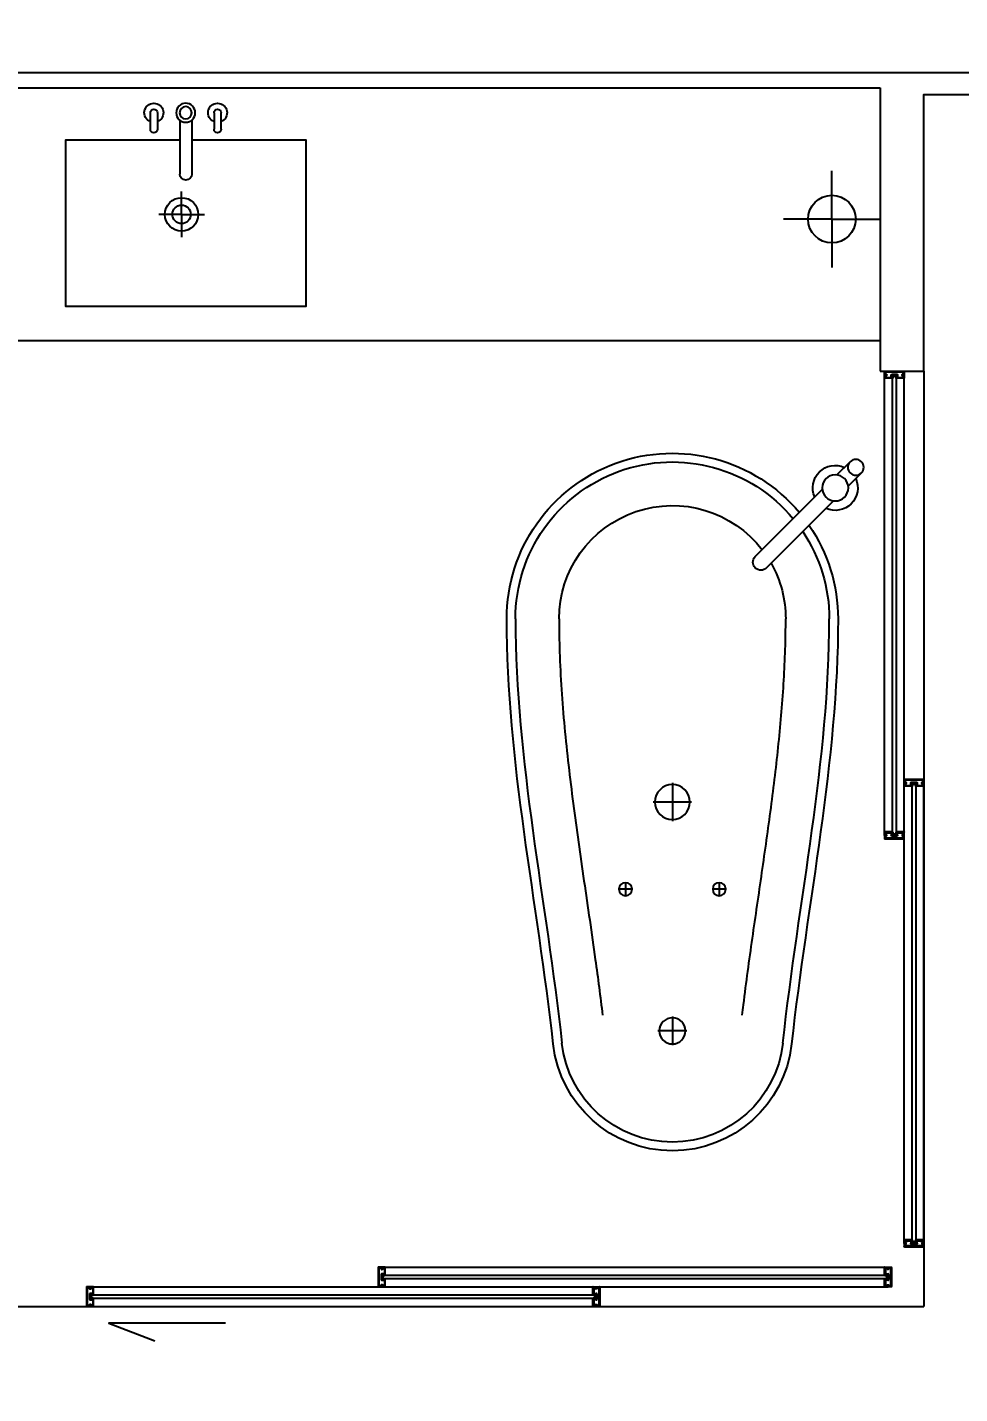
# Model space of a CAD drawing. Header units: inches. Extents: x 193953 to 255442, y -114891 to -62384.
# Drawn here: x 199193 to 201332, y -110065 to -106931 of the extents above; entities that cross this region are included whole.
import ezdxf

# ---------------------------------------------------------------- set-up
doc = ezdxf.new("R2010")
doc.units = ezdxf.units.IN
doc.header["$LTSCALE"] = 500
doc.header["$MEASUREMENT"] = 0
doc.linetypes.add('CENTER', pattern=[2, 1.25, -0.25, 0.25, -0.25])
for name, color, linetype in [('1-门板', 6, 'Continuous'), ('2-p-furn02不可活动家具', 1, 'Continuous'), ('A-原建筑墙体(0.45)-DOM', 170, 'Continuous'), ('F-洁具厨具(0.25)-DOM', 31, 'Continuous')]:
    doc.layers.add(name, color=color, linetype=linetype)
doc.styles.add('DOM-romans.shx', font='dim.shx')
doc.dimstyles.new('DOM_DIM_1 80', dxfattribs={"dimscale": 60, "dimtxt": 1.5, "dimasz": 0.8, "dimexe": 2, "dimexo": 1.5, "dimgap": 0.6, "dimtad": 1, "dimdec": 0, "dimrnd": 5, "dimzin": 12, "dimdsep": 46, "dimtxsty": 'DOM-romans.shx', "dimblk": 'DOM_Dimension_Tick', "dimcen": 0.125, "dimclrd": 44, "dimclre": 44, "dimclrt": 50, "dimadec": 0, "dimazin": 0, "dimtfac": 1, "dimtdec": 0, "dimtix": 1, "dimtmove": 2, "dimatfit": 3, "dimldrblk": 'DOM_Leader_Arrow', "dimfxl": 0, "dimtvp": 1, "dimtolj": 1, "dimtzin": 0, "dimarcsym": 0})

# ---------------------------------------------------------------- blocks, each defined once
blk = doc.blocks.new('A$C5a6cd163')
at = {"color": 1}
for p, q in [((-1100, 15.3), (-1100, 22.5)), ((-1100, -21.5), (-1100, 15.3)), ((-1099.5, 23), (-1084.5, 23)), ((-1093, 21), (-1098, 21)), ((-1098, 21), (-1098, -20)), ((-1093.2, -5.4), (-1093.2, 6.4)), ((-1093, 18.5), (-1093, 21)), ((-1090.9, 18.2), (-1092.7, 18.2)), ((-1086, 21), (-1091.8, 21)), ((-1091.8, 21), (-1091.8, 19.4)), ((-1091.8, 19.4), (-1090.9, 19.4)), ((-1091.7, 7.9), (-1086, 7.9)), ((-1091.4, 5.8), (-1091.4, -4.8)), ((-1084.8, 6.1), (-1091.1, 6.1)), ((-1086.9, 19.4), (-1086, 19.4)), ((-1086, 18.2), (-1086.9, 18.2)), ((-1086, 19.4), (-1086, 21)), ((-1086, 7.9), (-1086, 18.2)), ((-1084.8, 5.5), (-1084.8, 6.1)), ((-1084, 22.5), (-1084, 5.5)), ((61.5, 22.5), (61.5, 5.5)), ((77, 23), (62, 23)), ((62.3, 5.5), (62.3, 6.1)), ((62.3, 6.1), (68.6, 6.1)), ((63.5, 19.4), (63.5, 21)), ((63.5, 21), (69.3, 21)), ((64.4, 19.4), (63.5, 19.4)), ((63.5, 7.9), (63.5, 18.2)), ((63.5, 18.2), (64.4, 18.2)), ((69.2, 7.9), (63.5, 7.9)), ((69.3, 19.4), (68.4, 19.4)), ((68.4, 18.2), (70.2, 18.2)), ((68.9, 5.8), (68.9, -4.8)), ((69.3, 21), (69.3, 19.4)), ((70.5, 18.5), (70.5, 21)), ((70.5, 21), (75.5, 21)), ((70.7, -5.4), (70.7, 6.4)), ((75.5, 21), (75.5, -20)), ((77.5, 15.3), (77.5, 22.5)), ((77.5, -21.5), (77.5, 15.3)), ((-1084.5, -22), (-1099.5, -22)), ((-1098, -20), (-1093, -20)), ((-1093, -20), (-1093, -17.4)), ((-1092.7, -17.1), (-1090.9, -17.1)), ((-1090.9, -18.3), (-1091.8, -18.3)), ((-1091.8, -18.3), (-1091.8, -20)), ((-1091.8, -20), (-1086, -20)), ((-1086, -6.9), (-1091.7, -6.9)), ((-1091.1, -5.1), (-1084.8, -5.1)), ((-1086.9, -17.1), (-1086, -17.1)), ((-1086, -18.3), (-1086.9, -18.3)), ((-1086, -17.1), (-1086, -6.9)), ((-1086, -20), (-1086, -18.3)), ((-1084.8, -5.1), (-1084.8, -4.5)), ((-1084, -4.5), (-1084, -21.5)), ((61.5, -4.5), (61.5, -21.5)), ((62, -22), (77, -22)), ((62.3, -5.1), (62.3, -4.5)), ((68.6, -5.1), (62.3, -5.1)), ((63.5, -17.1), (63.5, -6.9)), ((63.5, -6.9), (69.2, -6.9)), ((64.4, -17.1), (63.5, -17.1)), ((63.5, -20), (63.5, -18.3)), ((63.5, -18.3), (64.4, -18.3)), ((69.3, -20), (63.5, -20)), ((70.2, -17.1), (68.4, -17.1)), ((68.4, -18.3), (69.3, -18.3)), ((69.3, -18.3), (69.3, -20)), ((70.5, -20), (70.5, -17.4)), ((75.5, -20), (70.5, -20))]:
    blk.add_line(p, q, dxfattribs=at)
at = {"color": 8}
for p, q in [((71.3, 23), (-1092, 23)), ((69.5, -22), (-1092, -22))]:
    blk.add_line(p, q, dxfattribs=at)
at = {"color": 3}
for p, q in [((-1088, 4.5), (-1089, 3.5)), ((-1089, 3.5), (-1089, -2.5)), ((-1088, 4.5), (65.5, 4.5)), ((65.5, 4.5), (66.5, 3.5)), ((66.5, 3.5), (66.5, -2.5)), ((-1089, -2.5), (-1088, -3.5)), ((65.5, -3.5), (-1088, -3.5)), ((66.5, -2.5), (65.5, -3.5))]:
    blk.add_line(p, q, dxfattribs=at)
at = {"color": 8}
for points in [[(-1087.5, -3.9), (-1087.8, -2.6, -0.464371), (-1087.7, -2.5), (-1087.4, -2.5, -0.365774), (-1087.3, -2.6), (-1087, -3.9), (-1085.6, -3.8), (-1085.9, -2.6, -0.464371), (-1085.8, -2.5), (-1085.5, -2.5, -0.365774), (-1085.4, -2.6), (-1085.1, -3.8), (-1083.8, -3.7, -0.414214), (-1083.6, -3.9), (-1083.6, -4.3, -0.414214), (-1083.8, -4.5), (-1091.2, -4.9, -0.429682), (-1091.4, -4.7), (-1091.4, 5.8, -0.429682), (-1091.2, 6), (-1083.8, 5.6, -0.414214), (-1083.6, 5.4), (-1083.6, 4.9, -0.414214), (-1083.8, 4.7), (-1085.1, 4.8), (-1085.4, 3.6, -0.365774), (-1085.5, 3.5), (-1085.8, 3.5, -0.464371), (-1085.9, 3.7), (-1085.6, 4.8), (-1087, 4.9), (-1087.3, 3.6, -0.365774), (-1087.4, 3.5), (-1087.7, 3.5, -0.464371), (-1087.8, 3.7), (-1087.5, 4.9), (-1090.2, 5.1, 0.429721), (-1090.4, 4.9), (-1090.4, -3.8, 0.429721), (-1090.2, -4)], [(65, -3.9), (65.3, -2.6, 0.464371), (65.2, -2.5), (64.9, -2.5, 0.365774), (64.8, -2.6), (64.5, -3.9), (63.1, -3.8), (63.4, -2.6, 0.464371), (63.3, -2.5), (63, -2.5, 0.365774), (62.9, -2.6), (62.6, -3.8), (61.3, -3.7, 0.414214), (61.1, -3.9), (61.1, -4.3, 0.414214), (61.3, -4.5), (68.7, -4.9, 0.429682), (68.9, -4.7), (68.9, 5.8, 0.429682), (68.7, 6), (61.3, 5.6, 0.414214), (61.1, 5.4), (61.1, 4.9, 0.414214), (61.3, 4.7), (62.6, 4.8), (62.9, 3.6, 0.365774), (63, 3.5), (63.3, 3.5, 0.464371), (63.4, 3.7), (63.1, 4.8), (64.5, 4.9), (64.8, 3.6, 0.365774), (64.9, 3.5), (65.2, 3.5, 0.464371), (65.3, 3.7), (65, 4.9), (67.7, 5.1, -0.429721), (67.9, 4.9), (67.9, -3.8, -0.429721), (67.7, -4)]]:
    blk.add_lwpolyline(points, format="xyb", close=True, dxfattribs=at)
at = {"color": 1}
for centre, radius, start, end in [((-1099.5, 22.5), 0.5, 90, 180), ((-1091.7, 6.4), 1.5, 90, 180), ((-1092.7, 18.5), 0.3, 180, 270), ((-1091.1, 5.8), 0.3, 90, 180), ((-1090.9, 18.8), 0.6, 270, 90), ((-1086.9, 18.8), 0.6, 90, 270), ((-1084.4, 5.5), 0.4, 180, 270), ((-1084.5, 22.5), 0.5, 0, 90), ((-1084.4, 5.5), 0.4, 270, 360), ((62, 22.5), 0.5, 90, 180), ((61.9, 5.5), 0.4, 180, 270), ((61.9, 5.5), 0.4, 270, 360), ((64.4, 18.8), 0.6, 270, 90), ((68.4, 18.8), 0.6, 90, 270), ((68.6, 5.8), 0.3, 0, 90), ((69.2, 6.4), 1.5, 0, 90), ((70.2, 18.5), 0.3, 270, 0), ((77, 22.5), 0.5, 0, 90), ((-1099.5, -21.5), 0.5, 180, 270), ((-1091.7, -5.4), 1.5, 180, 270), ((-1092.7, -17.4), 0.3, 90, 180), ((-1091.1, -4.8), 0.3, 180, 270), ((-1090.9, -17.7), 0.6, 270, 90), ((-1086.9, -17.7), 0.6, 90, 270), ((-1084.4, -4.5), 0.4, 90, 180), ((-1084.5, -21.5), 0.5, 270, 0), ((-1084.4, -4.5), 0.4, 0, 90), ((61.9, -4.5), 0.4, 90, 180), ((62, -21.5), 0.5, 180, 270), ((61.9, -4.5), 0.4, 0, 90), ((64.4, -17.7), 0.6, 270, 90), ((68.4, -17.7), 0.6, 90, 270), ((68.6, -4.8), 0.3, 270, 360), ((69.2, -5.4), 1.5, 270, 0), ((70.2, -17.4), 0.3, 0, 90), ((77, -21.5), 0.5, 270, 0)]:
    blk.add_arc(centre, radius, start, end, dxfattribs=at)
blk = doc.blocks.new('gherhrh')
at = {"color": 1}
for p, q in [((101764.4, -15597.1), (101764.4, -15589.9)), ((101764.4, -15633.9), (101764.4, -15597.1)), ((101764.9, -15589.4), (101779.9, -15589.4)), ((101771.4, -15591.4), (101766.4, -15591.4)), ((101766.4, -15591.4), (101766.4, -15632.4)), ((101771.2, -15617.8), (101771.2, -15606)), ((101771.4, -15594), (101771.4, -15591.4)), ((101773.5, -15594.3), (101771.7, -15594.3)), ((101778.4, -15591.4), (101772.6, -15591.4)), ((101772.6, -15591.4), (101772.6, -15593.1)), ((101772.6, -15593.1), (101773.5, -15593.1)), ((101772.7, -15604.5), (101778.4, -15604.5)), ((101773, -15606.6), (101773, -15617.2)), ((101779.6, -15606.3), (101773.3, -15606.3)), ((101777.5, -15593.1), (101778.4, -15593.1)), ((101778.4, -15594.3), (101777.5, -15594.3)), ((101778.4, -15593.1), (101778.4, -15591.4)), ((101778.4, -15604.5), (101778.4, -15594.3)), ((101779.6, -15606.9), (101779.6, -15606.3)), ((101780.4, -15589.9), (101780.4, -15606.9)), ((102820.9, -15589.9), (102820.9, -15606.9)), ((102836.4, -15589.4), (102821.4, -15589.4)), ((102821.7, -15606.9), (102821.7, -15606.3)), ((102821.7, -15606.3), (102828, -15606.3)), ((102822.9, -15593.1), (102822.9, -15591.4)), ((102822.9, -15591.4), (102828.7, -15591.4)), ((102823.8, -15593.1), (102822.9, -15593.1)), ((102822.9, -15604.5), (102822.9, -15594.3)), ((102822.9, -15594.3), (102823.8, -15594.3)), ((102828.6, -15604.5), (102822.9, -15604.5)), ((102828.7, -15593.1), (102827.8, -15593.1)), ((102827.8, -15594.3), (102829.6, -15594.3)), ((102828.3, -15606.6), (102828.3, -15617.2)), ((102828.7, -15591.4), (102828.7, -15593.1)), ((102829.9, -15594), (102829.9, -15591.4)), ((102829.9, -15591.4), (102834.9, -15591.4)), ((102830.1, -15617.8), (102830.1, -15606)), ((102834.9, -15591.4), (102834.9, -15632.4)), ((102836.9, -15597.1), (102836.9, -15589.9)), ((102836.9, -15633.9), (102836.9, -15597.1)), ((101779.9, -15634.4), (101764.9, -15634.4)), ((101766.4, -15632.4), (101771.4, -15632.4)), ((101771.4, -15632.4), (101771.4, -15629.9)), ((101771.7, -15629.6), (101773.5, -15629.6)), ((101773.5, -15630.8), (101772.6, -15630.8)), ((101772.6, -15630.8), (101772.6, -15632.4)), ((101772.6, -15632.4), (101778.4, -15632.4)), ((101778.4, -15619.3), (101772.7, -15619.3)), ((101773.3, -15617.5), (101779.6, -15617.5)), ((101777.5, -15629.6), (101778.4, -15629.6)), ((101778.4, -15630.8), (101777.5, -15630.8)), ((101778.4, -15629.6), (101778.4, -15619.3)), ((101778.4, -15632.4), (101778.4, -15630.8)), ((101779.6, -15617.5), (101779.6, -15616.9)), ((101780.4, -15616.9), (101780.4, -15633.9)), ((102820.9, -15616.9), (102820.9, -15633.9)), ((102821.4, -15634.4), (102836.4, -15634.4)), ((102821.7, -15617.5), (102821.7, -15616.9)), ((102828, -15617.5), (102821.7, -15617.5)), ((102822.9, -15629.6), (102822.9, -15619.3)), ((102822.9, -15619.3), (102828.6, -15619.3)), ((102823.8, -15629.6), (102822.9, -15629.6)), ((102822.9, -15632.4), (102822.9, -15630.8)), ((102822.9, -15630.8), (102823.8, -15630.8)), ((102828.7, -15632.4), (102822.9, -15632.4)), ((102829.6, -15629.6), (102827.8, -15629.6)), ((102827.8, -15630.8), (102828.7, -15630.8)), ((102828.7, -15630.8), (102828.7, -15632.4)), ((102829.9, -15632.4), (102829.9, -15629.9)), ((102834.9, -15632.4), (102829.9, -15632.4))]:
    blk.add_line(p, q, dxfattribs=at)
at = {"color": 8}
for p, q in [((101770.6, -15589.4), (102828.9, -15589.4)), ((101772.4, -15634.4), (102828.9, -15634.4))]:
    blk.add_line(p, q, dxfattribs=at)
at = {"color": 3}
for p, q in [((101776.4, -15607.9), (101775.4, -15608.9)), ((101775.4, -15608.9), (101775.4, -15614.9)), ((101775.4, -15614.9), (101776.4, -15615.9)), ((102824.9, -15607.9), (101776.4, -15607.9)), ((101776.4, -15615.9), (102824.9, -15615.9)), ((102824.9, -15607.9), (102825.9, -15608.9)), ((102825.9, -15614.9), (102824.9, -15615.9)), ((102825.9, -15608.9), (102825.9, -15614.9))]:
    blk.add_line(p, q, dxfattribs=at)
at = {"color": 8}
for points in [[(101776.8, -15616.3), (101776.5, -15615, -0.464371), (101776.6, -15614.9), (101776.9, -15614.9, -0.365774), (101777, -15615), (101777.3, -15616.3), (101778.7, -15616.2), (101778.5, -15615, -0.464371), (101778.6, -15614.9), (101778.9, -15614.9, -0.365774), (101779, -15615), (101779.2, -15616.2), (101780.5, -15616.1, -0.414214), (101780.7, -15616.3), (101780.8, -15616.8, -0.414214), (101780.6, -15617), (101773.2, -15617.4, -0.429682), (101773, -15617.2), (101773, -15606.7, -0.429682), (101773.2, -15606.5), (101780.6, -15606.9, -0.414214), (101780.8, -15607.1), (101780.7, -15607.5, -0.414214), (101780.5, -15607.7), (101779.2, -15607.6), (101779, -15608.8, -0.365774), (101778.9, -15608.9), (101778.6, -15608.9, -0.464371), (101778.5, -15608.8), (101778.7, -15607.6), (101777.3, -15607.5), (101777, -15608.8, -0.365774), (101776.9, -15608.9), (101776.6, -15608.9, -0.464371), (101776.5, -15608.8), (101776.8, -15607.5), (101774.2, -15607.4, 0.429721), (101774, -15607.6), (101774, -15616.3, 0.429721), (101774.2, -15616.5)], [(102824.4, -15616.3), (102824.7, -15615, 0.464371), (102824.6, -15614.9), (102824.3, -15614.9, 0.365774), (102824.2, -15615), (102823.9, -15616.3), (102822.5, -15616.2), (102822.8, -15615, 0.464371), (102822.7, -15614.9), (102822.4, -15614.9, 0.365774), (102822.3, -15615), (102822, -15616.2), (102820.7, -15616.1, 0.414214), (102820.5, -15616.3), (102820.5, -15616.8, 0.414214), (102820.6, -15617), (102828.1, -15617.4, 0.429682), (102828.3, -15617.2), (102828.3, -15606.7, 0.429682), (102828.1, -15606.5), (102820.6, -15606.9, 0.414214), (102820.5, -15607.1), (102820.5, -15607.5, 0.414214), (102820.7, -15607.7), (102822, -15607.6), (102822.3, -15608.8, 0.365774), (102822.4, -15608.9), (102822.7, -15608.9, 0.464371), (102822.8, -15608.8), (102822.5, -15607.6), (102823.9, -15607.5), (102824.2, -15608.8, 0.365774), (102824.3, -15608.9), (102824.6, -15608.9, 0.464371), (102824.7, -15608.8), (102824.4, -15607.5), (102827.1, -15607.4, -0.429721), (102827.3, -15607.6), (102827.3, -15616.3, -0.429721), (102827.1, -15616.5)]]:
    blk.add_lwpolyline(points, format="xyb", close=True, dxfattribs=at)
at = {"color": 1}
for centre, radius, start, end in [((101764.9, -15589.9), 0.5, 90, 180), ((101772.7, -15606), 1.5, 90, 180), ((101771.7, -15594), 0.3, 180, 270), ((101773.3, -15606.6), 0.3, 90, 180), ((101773.5, -15593.7), 0.6, 270, 90), ((101777.5, -15593.7), 0.6, 90, 270), ((101780, -15606.9), 0.4, 180, 270), ((101779.9, -15589.9), 0.5, 0, 90), ((101780, -15606.9), 0.4, 270, 360), ((102821.4, -15589.9), 0.5, 90, 180), ((102821.3, -15606.9), 0.4, 180, 270), ((102821.3, -15606.9), 0.4, 270, 360), ((102823.8, -15593.7), 0.6, 270, 90), ((102827.8, -15593.7), 0.6, 90, 270), ((102828, -15606.6), 0.3, 0, 90), ((102828.6, -15606), 1.5, 0, 90), ((102829.6, -15594), 0.3, 270, 0), ((102836.4, -15589.9), 0.5, 0, 90), ((101764.9, -15633.9), 0.5, 180, 270), ((101772.7, -15617.8), 1.5, 180, 270), ((101771.7, -15629.9), 0.3, 90, 180), ((101773.3, -15617.2), 0.3, 180, 270), ((101773.5, -15630.2), 0.6, 270, 90), ((101777.5, -15630.2), 0.6, 90, 270), ((101780, -15616.9), 0.4, 90, 180), ((101779.9, -15633.9), 0.5, 270, 0), ((101780, -15616.9), 0.4, 0, 90), ((102821.3, -15616.9), 0.4, 90, 180), ((102821.4, -15633.9), 0.5, 180, 270), ((102821.3, -15616.9), 0.4, 0, 90), ((102823.8, -15630.2), 0.6, 270, 90), ((102827.8, -15630.2), 0.6, 90, 270), ((102828, -15617.2), 0.3, 270, 360), ((102828.6, -15617.8), 1.5, 270, 0), ((102829.6, -15629.9), 0.3, 0, 90), ((102836.4, -15633.9), 0.5, 270, 0)]:
    blk.add_arc(centre, radius, start, end, dxfattribs=at)
blk = doc.blocks.new('A$Caea34e1c')
at = {"layer": '2-p-furn02不可活动家具'}
for p, q in [((369.8, 89.2, 0), (216.2, 242.8, 0)), ((190.3, 217, 0), (343.9, 63.3, 0)), ((403.5, 55.5), (433.4, 25.6)), ((377.6, 29.6), (407.5, -0.3))]:
    blk.add_line(p, q, dxfattribs=at)
for centre, radius in [((373.7, 59.4), 30), ((420.8, 12.3), 18.3)]:
    blk.add_circle(centre, radius, dxfattribs=at)
for centre, radius, start, end in [((203.2, 229.9, 0), 18.3, 45, 225), ((373.7, 59.4), 51.6, 335.7656, 114.2344), ((373.7, 59.4), 51.6, 155.7656, 294.2344)]:
    blk.add_arc(centre, radius, start, end, dxfattribs=at)
at = {"layer": 'A-原建筑墙体(0.45)-DOM', "color": 8, "linetype": 'CENTER', "ltscale": 0.12}
for p, q in [((0, 1272), (0, 1338)), ((33, 1305), (-33, 1305))]:
    blk.add_line(p, q, dxfattribs=at)
at = {"layer": 'A-原建筑墙体(0.45)-DOM', "color": 8, "linetype": 'CENTER', "ltscale": 0.16}
for p, q in [((0, 736), (0, 824)), ((44, 780), (-44, 780))]:
    blk.add_line(p, q, dxfattribs=at)
at = {"layer": 'A-原建筑墙体(0.45)-DOM', "color": 8}
for centre, radius in [((0, 1305), 30), ((0, 780), 40)]:
    blk.add_circle(centre, radius, dxfattribs=at)
at = {"layer": 'F-洁具厨具(0.25)-DOM', "color": 8, "linetype": 'CENTER', "ltscale": 0.06}
for p, q in [((-91, 980), (-124, 980)), ((-107.5, 963.5), (-107.5, 996.5)), ((124, 980), (91, 980)), ((107.5, 963.5), (107.5, 996.5))]:
    blk.add_line(p, q, dxfattribs=at)
at = {"layer": 'F-洁具厨具(0.25)-DOM', "color": 8}
for centre in [(-107.5, 980), (107.5, 980)]:
    blk.add_circle(centre, 15, dxfattribs=at)
at = {"layer": 'F-洁具厨具(0.25)-DOM', "color": 1}
for centre, radius, start, end in [((0, 1305), 275, 6.2629, 173.7371), ((0, 1305), 255, 6.2629, 173.7371), ((0, 360), 380, 180, 320.0434), ((0, 360), 360, 180, 320.3244), ((0, 360), 360, 326.2113, 0), ((0, 360), 380, 325.6141, 0)]:
    blk.add_arc(centre, radius, start, end, dxfattribs=at)
at = {"layer": 'F-洁具厨具(0.25)-DOM', "color": 8}
for start, end in [(180, 322.382), (330.6171, 0)]:
    blk.add_arc((0, 360), 260, start, end, dxfattribs=at)
at = {"layer": 'F-洁具厨具(0.25)-DOM', "color": 1}
for points in [[(-273.4, 1335), (-309, 1010), (-380, 686.9), (-380, 360)], [(-360, 360), (-360, 684), (-289.3, 1006.4), (-253.5, 1332.8)], [(253.5, 1332.8), (289.3, 1006.4), (360, 684), (360, 360)], [(380, 360), (380, 686.9), (309, 1010), (273.4, 1335)]]:
    blk.add_open_spline(points, degree=3, dxfattribs=at)
at = {"layer": 'F-洁具厨具(0.25)-DOM', "color": 8}
for points, knots in [([(-260, 360), (-260, 385.1), (-259.6, 410.3), (-256.8, 492.8), (-252.9, 550.4), (-242.1, 666.4), (-235.2, 724.8), (-219.9, 842.3), (-211.4, 901.5), (-194.1, 1020.7), (-185.2, 1080.7), (-170.9, 1183.6), (-165.3, 1226.3), (-160.1, 1269.2)], [0, 0, 0, 0, 0.0811343, 0.0811343, 0.26534, 0.26534, 0.4495456, 0.4495456, 0.6337512, 0.6337512, 0.8179568, 0.8179568, 0.9471695, 0.9471695, 0.9471695, 0.9471695]), ([(160.1, 1269.2), (161.1, 1261.1), (162.1, 1253), (169.5, 1193.7), (176.5, 1142.9), (190.9, 1041.9), (198.3, 991.7), (212.8, 891.9), (219.8, 842.3), (232.8, 743.6), (238.8, 694.6), (248.8, 597), (252.9, 548.5), (258.5, 453.3), (260, 406.5), (260, 360)], [0.052821, 0.052821, 0.052821, 0.052821, 0.0772386, 0.0772386, 0.2317158, 0.2317158, 0.386193, 0.386193, 0.5406701, 0.5406701, 0.6951473, 0.6951473, 0.8496245, 0.8496245, 1, 1, 1, 1])]:
    blk.add_open_spline(points, degree=3, knots=knots, dxfattribs=at)
blk = doc.blocks.new('A$C5e0708c9')
at = {"color": 1}
blk.add_blockref('A$Caea34e1c', (0, 20), dxfattribs=at)
blk = doc.blocks.new('A$C8602a97d')
at = {"color": 2, "ltscale": 0.5}
for p, q in [((-14, -123.6), (-14, 0)), ((14, -123.8), (14, 0))]:
    blk.add_line(p, q, dxfattribs=at)
at = {"color": 2}
for p, q in [((-81.3, -102.5), (-81.3, -140.5)), ((-65.2, -140.5), (-65.2, -102.5)), ((64.9, -140.5), (64.9, -102.5)), ((81, -102.5), (81, -140.5))]:
    blk.add_line(p, q, dxfattribs=at)
blk.add_circle((-0.2, -140.5), 21.9, dxfattribs=at)
at = {"color": 8}
blk.add_circle((-0.2, -140.5), 14, dxfattribs=at)
at = {"color": 2, "ltscale": 0.5}
blk.add_arc((0, 0), 14, 0, 180, dxfattribs=at)
at = {"color": 2}
for centre, radius, start, end in [((-73.2, -140.5), 21.9, 111.6329, 68.3671), ((-73.2, -102.5), 8.06, 0, 180), ((72.9, -140.5), 21.9, 111.6329, 68.3671), ((72.9, -102.5), 8.06, 0, 180), ((-73.2, -140.5), 8.06, 180, 0), ((72.9, -140.5), 8.06, 180, 0)]:
    blk.add_arc(centre, radius, start, end, dxfattribs=at)
blk = doc.blocks.new('DOM_Dimension_Tick')
at = {"color": 0, "linetype": 'ByBlock'}
for p, q in [((-1.091, 0), (0, 0)), ((0, 0), (1.091, 0))]:
    blk.add_line(p, q, dxfattribs=at)
at = {"color": 0, "linetype": 'Continuous', "const_width": 0.608}
blk.add_lwpolyline([(-0.61, -0.61), (0.61, 0.61)], dxfattribs=at)
blk = doc.blocks.new('*D384')
at = {"color": 44, "lineweight": -2, "transparency": 16777216}
for p, q in [((198899.5, -106577.2), (198899.5, -106157.2)), ((201249.5, -106577.2), (201249.5, -106157.2)), ((198947.5, -106277.2), (201201.5, -106277.2))]:
    blk.add_line(p, q, dxfattribs=at)
at = {"layer": 'Defpoints', "color": 0, "transparency": 16777216}
for p in [(201249.5, -106277.2), (198899.5, -107070.3), (201249.5, -107085.3)]:
    blk.add_point(p, dxfattribs=at)
at = {"color": 44, "lineweight": -2, "transparency": 16777216, "xscale": 48, "yscale": 48, "zscale": 48, "rotation": 180}
blk.add_blockref('DOM_Dimension_Tick', (198899.5, -106277.2), dxfattribs=at)
at = {"color": 44, "lineweight": -2, "transparency": 16777216, "xscale": 48, "yscale": 48, "zscale": 48}
blk.add_blockref('DOM_Dimension_Tick', (201249.5, -106277.2), dxfattribs=at)
at = {"color": 50, "transparency": 16777216, "insert": (200074.5, -106196.2), "char_height": 90, "attachment_point": 5, "style": 'DOM-romans.shx'}
blk.add_mtext('\\A1;2350', dxfattribs=at)
blk = doc.blocks.new('DOM_Leader_Arrow')
at = {"color": 0, "linetype": 'ByBlock'}
blk.add_line((0, 0), (-1.5, 0), dxfattribs=at)
for points in [[(-1.288, 1.003), (-0.895, 1.278), (-0.36, 0), (0, 0)], [(-1.288, -1.003), (-0.895, -1.278), (-0.36, 0), (0, 0)]]:
    blk.add_solid(points, dxfattribs=at)
blk = doc.blocks.new('*D385')
at = {"color": 44, "lineweight": -2, "transparency": 16777216}
for p, q in [((201249.5, -106577.2), (201249.5, -106157.2)), ((206214.5, -106577.2), (206214.5, -106157.2)), ((201297.5, -106277.2), (206166.5, -106277.2))]:
    blk.add_line(p, q, dxfattribs=at)
at = {"layer": 'Defpoints', "color": 0, "transparency": 16777216}
for p in [(206214.5, -106277.2), (206214.5, -107035.3), (201249.5, -107085.3)]:
    blk.add_point(p, dxfattribs=at)
at = {"color": 44, "lineweight": -2, "transparency": 16777216, "xscale": 48, "yscale": 48, "zscale": 48, "rotation": 180}
blk.add_blockref('DOM_Dimension_Tick', (201249.5, -106277.2), dxfattribs=at)
at = {"color": 44, "lineweight": -2, "transparency": 16777216, "xscale": 48, "yscale": 48, "zscale": 48}
blk.add_blockref('DOM_Dimension_Tick', (206214.5, -106277.2), dxfattribs=at)
at = {"color": 50, "transparency": 16777216, "insert": (203732, -106196.2), "char_height": 90, "attachment_point": 5, "style": 'DOM-romans.shx'}
blk.add_mtext('\\A1;4965', dxfattribs=at)
blk = doc.blocks.new('A$C2527195D')
at = {"layer": '1-门板', "color": 3}
blk.add_lwpolyline([(0, -133.8), (0, 133.8), (-40.7, 28.8)], dxfattribs=at)

msp = doc.modelspace()

# ---------------------------------------------------------------- linework, layer by layer
at = {"color": 6}
msp.add_line((198899.5, -107070.3), (201149.5, -107070.3), dxfattribs=at)
at = {"color": 3}
for p, q in [((201149.5, -107070.3), (201149.5, -107720.3)), ((201149.5, -107720.3), (201249.5, -107720.3))]:
    msp.add_line(p, q, dxfattribs=at)
at = {"color": 1}
for q in [(201038.7, -107260.4), (200927.9, -107371.2), (201038.7, -107482), (201149.5, -107371.2)]:
    msp.add_line((201038.7, -107371.2), q, dxfattribs=at)
at = {"color": 8}
for p, q in [((199546.8, -107360.3), (199546.8, -107307.8)), ((199546.8, -107360.3), (199494.3, -107360.3)), ((199546.8, -107360.3), (199546.8, -107412.8)), ((199546.8, -107360.3), (199599.4, -107360.3)), ((201249.5, -107720.3), (201249.5, -109865.3)), ((198894.5, -109865.3), (201249.5, -109865.3))]:
    msp.add_line(p, q, dxfattribs=at)
at = {"color": 4}
msp.add_lwpolyline([(205786.9, -107035.3), (197714.5, -107035.3), (197714.5, -108265.3), (197714.5, -108465.3), (197234.5, -108465.3), (197234.5, -110065.3), (197034.5, -110065.3)], dxfattribs=at)
at = {"color": 2}
msp.add_lwpolyline([(201149.5, -107070.3), (201149.5, -107650.3), (198899.5, -107650.3), (198899.5, -107070.3)], close=True, dxfattribs=at)
at = {"color": 3}
msp.add_lwpolyline([(201249.5, -107720.3), (201249.5, -107085.3), (206214.5, -107085.3)], dxfattribs=at)
at = {"color": 2}
for points in [[(199542.5, -107190.1), (199280.6, -107190.1), (199280.6, -107570.5), (199832.4, -107570.5), (199832.4, -107374.2)], [(199832.4, -107374.2), (199832.4, -107190.1), (199570.5, -107190.1)]]:
    msp.add_lwpolyline(points, dxfattribs=at)
at = {"color": 8}
for radius in [38.3, 21.2]:
    msp.add_circle((199546.8, -107360.3), radius, dxfattribs=at)
at = {"color": 1}
msp.add_circle((201038.7, -107371.2), 54.6, dxfattribs=at)

# ---------------------------------------------------------------- block references
at = {"color": 6, "xscale": -1}
for name, p, rotation in [('A$C8602a97d', (199556.5, -107267.7), 180), ('gherhrh', (216793.9, -210557.2), 270), ('A$C5e0708c9', (200672.7, -107908.2), 180), ('gherhrh', (216838.9, -211493), 270)]:
    msp.add_blockref(name, p, dxfattribs=dict(at, rotation=rotation))
at = {"color": 6, "rotation": 180}
for p in [(200075.5, -109797.3), (199406.4, -109842.3)]:
    msp.add_blockref('A$C5a6cd163', p, dxfattribs=at)
at = {"layer": '1-门板', "color": 5, "ltscale": 2, "rotation": 90.00000000000001}
msp.add_blockref('A$C2527195D', (199514, -109903.5), dxfattribs=at)

# ---------------------------------------------------------------- dimensions: what is measured, and where the dimension line sits
at = {"color": 6}
for base, p1, p2, picture, middle in [((201249.5, -106277.2), (198899.5, -107070.3), (201249.5, -107085.3), '*D384', (200074.5, -106196.2)), ((206214.5, -106277.2), (201249.5, -107085.3), (206214.5, -107035.3), '*D385', (203732, -106196.2))]:
    dim = msp.add_linear_dim(base=base, p1=p1, p2=p2, dimstyle='DOM_DIM_1 80', dxfattribs=at)
    dim.commit()
    dim.dimension.update_dxf_attribs({"geometry": picture, "text_midpoint": middle})

doc.saveas('drawing.dxf')
